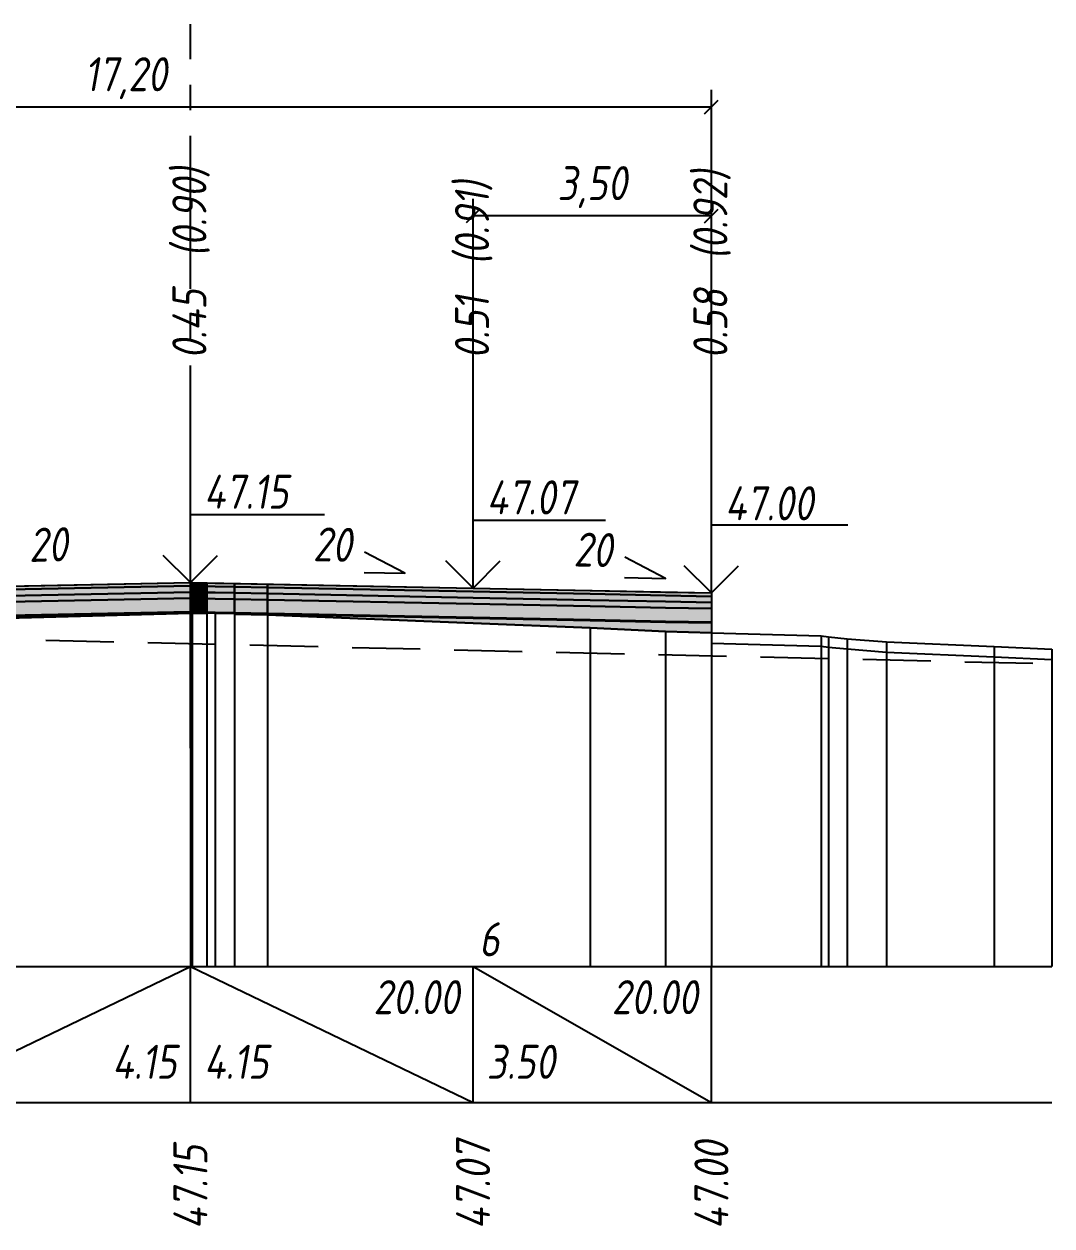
# Model space of a CAD drawing. Extents: x -717 to 1451, y -133302 to 233.
# Drawn here: x 163.2 to 238.7, y -114797.1 to -114708.8 of the extents above; entities that cross this region are included whole.
import ezdxf
from ezdxf.enums import TextEntityAlignment as Align

# ---------------------------------------------------------------- set-up
doc = ezdxf.new("R2010")
doc.units = 0
doc.linetypes.add('осевая2', pattern=[1.125, 0.75, -0.125, 0.125, -0.125])
doc.linetypes.add('штриховая', pattern=[0.75, 0.5, -0.25])
for name, color, linetype in [('Интерполированный поперечник', 2, 'Continuous'), ('Код_514', 1, 'Continuous'), ('Контур_0', 7, 'Continuous'), ('Контур_400', 7, 'Continuous'), ('Контур_508', 7, 'Continuous'), ('Контур_513', 7, 'Continuous'), ('Красный поперечник', 1, 'Continuous'), ('Объём_2501', 7, 'Continuous'), ('Ось', 1, 'осевая2'), ('Откосы', 7, 'Continuous'), ('Отметки покрытия', 7, 'Continuous'), ('Рабочие отметки', 7, 'Continuous'), ('Рабочие отметки доп.', 7, 'Continuous'), ('Слои выравнивания', 7, 'Continuous'), ('Таблица', 7, 'Continuous'), ('Уклоны проезжей части', 7, 'Continuous'), ('Черный поперечник', 3, 'Continuous')]:
    doc.layers.add(name, color=color, linetype=linetype)
for name, color, linetype, true_color in [('Контур_2570', 7, 'Continuous', 0x80ff00), ('Контур_2725', 7, 'Continuous', 0x323232), ('Контур_2760', 7, 'Continuous', 0x323232), ('Контур_2761', 7, 'Continuous', 0x323232), ('Контур_2762', 7, 'Continuous', 0x323232), ('Контур_2763', 7, 'Continuous', 0x323232), ('Контур_2764', 7, 'Continuous', 0x323232), ('Контур_2765', 7, 'Continuous', 0x323232), ('Контур_402', 7, 'Continuous', 0xff6464)]:
    doc.layers.add(name, color=color, linetype=linetype, true_color=true_color)
doc.styles.get("Standard").update_dxf_attribs({"font": 'txt', "height": 2.5})
doc.styles.add('М', font='romand.shx', dxfattribs={"width": 0.8, "oblique": 10, "height": 2.5})
doc.dimstyles.new('ISO-25', dxfattribs={"dimtxt": 2.5, "dimasz": 2.5, "dimexe": 1.25, "dimexo": 0.625, "dimtad": 1, "dimtxsty": 'Standard', "dimcen": 2.5, "dimadec": 0, "dimazin": 0, "dimtfac": 1, "dimtmove": 0, "dimatfit": 3, "dimfxl": 1, "dimarcsym": 0})

# ---------------------------------------------------------------- blocks, each defined once
blk = doc.blocks.new('_Oblique')
at = {"color": 0, "linetype": 'ByBlock', "lineweight": -2}
blk.add_line((-0.5, -0.5), (0.5, 0.5), dxfattribs=at)
blk = doc.blocks.new('*D3678')
at = {"color": 0, "lineweight": -2, "transparency": 16777216}
for p, q in [((196.186, -114749.649), (196.186, -114721.609)), ((213.686, -114749.999), (213.686, -114721.609)), ((213.686, -114722.859), (196.186, -114722.859))]:
    blk.add_line(p, q, dxfattribs=at)
at = {"layer": 'Defpoints', "color": 0, "transparency": 16777216}
for p in [(196.186, -114722.859), (196.186, -114750.274), (213.686, -114750.624)]:
    blk.add_point(p, dxfattribs=at)
at = {"color": 0, "lineweight": -2, "transparency": 16777216, "rotation": 180}
blk.add_blockref('_Oblique', (196.186, -114722.859), dxfattribs=at)
at = {"color": 0, "lineweight": -2, "transparency": 16777216}
blk.add_blockref('_Oblique', (213.686, -114722.859), dxfattribs=at)
at = {"color": 0, "transparency": 16777216, "insert": (204.936, -114720.746), "char_height": 2.5, "width": 9.58333, "attachment_point": 5, "style": 'М'}
blk.add_mtext('3,50', dxfattribs=at)
blk = doc.blocks.new('*D3680')
at = {"color": 0, "lineweight": -2, "transparency": 16777216}
for p, q in [((127.686, -114750.329), (127.686, -114713.609)), ((213.686, -114749.999), (213.686, -114713.609)), ((127.686, -114714.859), (213.686, -114714.859))]:
    blk.add_line(p, q, dxfattribs=at)
at = {"layer": 'Defpoints', "color": 0, "transparency": 16777216}
for p in [(213.686, -114714.859), (213.686, -114750.624), (127.686, -114750.954)]:
    blk.add_point(p, dxfattribs=at)
at = {"color": 0, "lineweight": -2, "transparency": 16777216, "rotation": 180}
blk.add_blockref('_Oblique', (127.686, -114714.859), dxfattribs=at)
at = {"color": 0, "lineweight": -2, "transparency": 16777216}
blk.add_blockref('_Oblique', (213.686, -114714.859), dxfattribs=at)
at = {"color": 0, "transparency": 16777216, "insert": (170.686, -114712.746), "char_height": 2.5, "width": 11.25, "attachment_point": 5, "style": 'М'}
blk.add_mtext('17,20', dxfattribs=at)

msp = doc.modelspace()

# ---------------------------------------------------------------- hatches: boundary and pattern name
at = {"layer": 'Слои выравнивания'}
for color, points in [(2, [(135.17, -114750.602), (137.186, -114750.561), (154.686, -114750.211), (154.757, -114750.21), (175.436, -114749.796), (175.436, -114750.046), (154.757, -114750.46), (154.686, -114750.461), (137.186, -114750.811), (135.17, -114750.852)]), (2, [(175.436, -114749.796), (175.558, -114749.799), (175.558, -114750.049), (175.436, -114750.046)]), (2, [(175.558, -114749.799), (176.638, -114749.82), (176.638, -114750.07), (175.558, -114750.049)]), (2, [(176.638, -114749.82), (177.261, -114749.833), (178.66, -114749.861), (178.66, -114750.111), (177.261, -114750.083), (176.638, -114750.07)]), (2, [(178.66, -114749.861), (181.086, -114749.909), (181.086, -114750.159), (178.66, -114750.111)]), (3, [(135.17, -114750.852), (137.186, -114750.811), (154.686, -114750.461), (154.757, -114750.46), (175.436, -114750.046), (175.436, -114750.496), (154.757, -114750.91), (154.686, -114750.911), (137.186, -114751.261), (135.17, -114751.302)]), (4, [(135.17, -114751.302), (137.186, -114751.261), (154.686, -114750.911), (154.757, -114750.91), (175.436, -114750.496), (175.436, -114750.946), (154.757, -114751.36), (154.686, -114751.361), (137.186, -114751.711), (135.17, -114751.752)]), (3, [(175.436, -114750.046), (175.558, -114750.049), (175.558, -114750.499), (175.436, -114750.496)]), (4, [(175.436, -114750.496), (175.558, -114750.499), (175.558, -114750.949), (175.436, -114750.946)]), (3, [(175.558, -114750.049), (176.638, -114750.07), (176.638, -114750.52), (175.558, -114750.499)]), (4, [(175.558, -114750.499), (176.638, -114750.52), (176.638, -114750.97), (175.558, -114750.949)]), (3, [(176.638, -114750.07), (177.261, -114750.083), (178.66, -114750.111), (178.66, -114750.561), (177.261, -114750.533), (176.638, -114750.52)]), (4, [(176.638, -114750.52), (177.261, -114750.533), (178.66, -114750.561), (178.66, -114751.011), (177.261, -114750.983), (176.638, -114750.97)]), (3, [(178.66, -114750.111), (181.086, -114750.159), (181.086, -114750.609), (178.66, -114750.561)]), (4, [(178.66, -114750.561), (181.086, -114750.609), (181.086, -114751.059), (178.66, -114751.011)]), (2, [(181.086, -114749.909), (196.186, -114750.211), (204.789, -114750.383), (210.311, -114750.494), (213.686, -114750.561), (213.686, -114750.811), (210.311, -114750.744), (204.789, -114750.633), (196.186, -114750.461), (181.086, -114750.159)]), (3, [(181.086, -114750.159), (196.186, -114750.461), (204.789, -114750.633), (210.311, -114750.744), (213.686, -114750.811), (213.686, -114751.261), (210.311, -114751.194), (204.789, -114751.083), (196.186, -114750.911), (181.086, -114750.609)]), (4, [(181.086, -114750.609), (196.186, -114750.911), (204.789, -114751.083), (210.311, -114751.194), (213.686, -114751.261), (213.686, -114751.711), (210.311, -114751.644), (204.789, -114751.533), (196.186, -114751.361), (181.086, -114751.059)]), (5, [(135.17, -114751.752), (137.186, -114751.711), (154.686, -114751.361), (154.757, -114751.36), (175.436, -114750.946), (175.436, -114751.946), (154.757, -114752.36), (154.686, -114752.361), (137.186, -114752.711), (135.17, -114752.752)]), (5, [(175.436, -114750.946), (175.558, -114750.949), (175.558, -114751.949), (175.436, -114751.946)]), (5, [(175.558, -114750.949), (176.638, -114750.97), (176.638, -114751.97), (175.558, -114751.949)]), (5, [(176.638, -114750.97), (177.261, -114750.983), (178.66, -114751.011), (178.66, -114752.011), (177.261, -114751.983), (176.638, -114751.97)]), (5, [(178.66, -114751.011), (181.086, -114751.059), (181.086, -114752.059), (178.66, -114752.011)]), (5, [(181.086, -114751.059), (196.186, -114751.361), (204.789, -114751.533), (210.311, -114751.644), (213.686, -114751.711), (213.686, -114752.711), (210.311, -114752.644), (204.789, -114752.533), (196.186, -114752.361), (181.086, -114752.059)]), (7, [(135.17, -114752.752), (137.186, -114752.711), (154.686, -114752.361), (154.757, -114752.36), (175.436, -114751.946), (175.436, -114751.996), (154.757, -114752.41), (154.686, -114752.411), (137.186, -114752.761), (135.17, -114752.802)]), (6, [(135.17, -114752.802), (137.186, -114752.761), (154.686, -114752.411), (154.757, -114752.41), (175.436, -114751.996), (175.436, -114752.052), (154.757, -114752.596), (154.686, -114752.598), (137.186, -114753.069), (135.17, -114753.123)]), (7, [(175.436, -114751.946), (175.558, -114751.949), (175.558, -114751.999), (175.436, -114751.996)]), (6, [(175.436, -114751.996), (175.558, -114751.999), (175.558, -114752.049), (175.436, -114752.052)]), (7, [(175.558, -114751.949), (176.638, -114751.97), (176.638, -114752.02), (175.558, -114751.999)]), (6, [(175.558, -114751.999), (176.638, -114752.02), (176.638, -114752.07), (175.558, -114752.049)]), (7, [(176.638, -114751.97), (177.261, -114751.983), (178.66, -114752.011), (178.66, -114752.061), (177.261, -114752.033), (176.638, -114752.02)]), (7, [(178.66, -114752.011), (181.086, -114752.059), (181.086, -114752.109), (178.66, -114752.061)]), (6, [(178.66, -114752.061), (181.086, -114752.109), (181.086, -114752.159), (178.66, -114752.111)]), (7, [(181.086, -114752.059), (196.186, -114752.361), (204.789, -114752.533), (210.311, -114752.644), (213.686, -114752.711), (213.686, -114752.761), (210.311, -114752.694), (204.789, -114752.583), (196.186, -114752.411), (181.086, -114752.109)]), (6, [(181.086, -114752.109), (196.186, -114752.411), (204.789, -114752.583), (210.311, -114752.694), (213.686, -114752.761), (213.686, -114753.485), (210.311, -114753.392), (204.789, -114753.122), (196.186, -114752.772), (181.086, -114752.159)])]:
    msp.add_hatch(color=color, dxfattribs=at).paths.add_polyline_path(points)

# ---------------------------------------------------------------- linework, layer by layer
at = {"layer": 'Интерполированный поперечник', "linetype": 'штриховая', "ltscale": 10, "flags": 128}
msp.add_lwpolyline([(127.319, -114753.148), (238.686, -114755.76)], dxfattribs=at)
at = {"layer": 'Код_514'}
for p, q in [((154.686, -114788), (175.436, -114778)), ((175.436, -114788), (175.436, -114778)), ((175.436, -114778), (196.186, -114788)), ((196.186, -114788), (196.186, -114778)), ((196.186, -114778), (213.686, -114788)), ((213.686, -114788), (213.686, -114778))]:
    msp.add_line(p, q, dxfattribs=at)
at = {"layer": 'Контур_0', "flags": 128}
msp.add_lwpolyline([(213.686, -114750.561), (213.686, -114754.611)], dxfattribs=at)
at = {"layer": 'Контур_2570', "flags": 128}
msp.add_lwpolyline([(213.686, -114754.235), (221.734, -114754.457), (222.292, -114754.543), (223.655, -114754.674), (226.541, -114754.896), (234.446, -114755.25), (238.686, -114755.444)], dxfattribs=at)
at = {"layer": 'Контур_2725', "flags": 128}
msp.add_lwpolyline([(135.17, -114753.123), (137.186, -114753.069), (154.686, -114752.598), (154.757, -114752.596), (175.436, -114752.052), (175.558, -114752.049), (176.638, -114752.07), (176.638, -114752.02), (177.261, -114752.033), (178.66, -114752.061), (178.66, -114752.111), (181.086, -114752.159), (196.186, -114752.772), (204.789, -114753.122), (210.311, -114753.392), (213.686, -114753.485)], dxfattribs=at)
at = {"layer": 'Контур_2760', "flags": 128}
msp.add_lwpolyline([(135.17, -114750.602), (137.186, -114750.561), (154.686, -114750.211), (154.757, -114750.21), (175.436, -114749.796), (175.558, -114749.799), (176.638, -114749.82), (177.261, -114749.833), (178.66, -114749.861), (181.086, -114749.909), (196.186, -114750.211), (204.789, -114750.383), (210.311, -114750.494), (213.686, -114750.561)], dxfattribs=at)
at = {"layer": 'Контур_2761', "flags": 128}
msp.add_lwpolyline([(135.17, -114750.852), (137.186, -114750.811), (154.686, -114750.461), (154.757, -114750.46), (175.436, -114750.046), (175.558, -114750.049), (176.638, -114750.07), (177.261, -114750.083), (178.66, -114750.111), (181.086, -114750.159), (196.186, -114750.461), (204.789, -114750.633), (210.311, -114750.744), (213.686, -114750.811)], dxfattribs=at)
at = {"layer": 'Контур_2762', "flags": 128}
msp.add_lwpolyline([(135.17, -114751.302), (137.186, -114751.261), (154.686, -114750.911), (154.757, -114750.91), (175.436, -114750.496), (175.558, -114750.499), (176.638, -114750.52), (177.261, -114750.533), (178.66, -114750.561), (181.086, -114750.609), (196.186, -114750.911), (204.789, -114751.083), (210.311, -114751.194), (213.686, -114751.261)], dxfattribs=at)
at = {"layer": 'Контур_2763', "flags": 128}
msp.add_lwpolyline([(135.17, -114751.752), (137.186, -114751.711), (154.686, -114751.361), (154.757, -114751.36), (175.436, -114750.946), (175.558, -114750.949), (176.638, -114750.97), (177.261, -114750.983), (178.66, -114751.011), (181.086, -114751.059), (196.186, -114751.361), (204.789, -114751.533), (210.311, -114751.644), (213.686, -114751.711)], dxfattribs=at)
at = {"layer": 'Контур_2764', "flags": 128}
msp.add_lwpolyline([(135.17, -114752.752), (137.186, -114752.711), (154.686, -114752.361), (154.757, -114752.36), (175.436, -114751.946), (175.558, -114751.949), (176.638, -114751.97), (177.261, -114751.983), (178.66, -114752.011), (181.086, -114752.059), (196.186, -114752.361), (204.789, -114752.533), (210.311, -114752.644), (213.686, -114752.711)], dxfattribs=at)
at = {"layer": 'Контур_2765', "flags": 128}
for points in [[(135.17, -114752.802), (137.186, -114752.761), (154.686, -114752.411), (154.757, -114752.41), (175.436, -114751.996), (175.558, -114751.999), (176.638, -114752.02)], [(178.66, -114752.061), (181.086, -114752.109), (196.186, -114752.411), (204.789, -114752.583), (210.311, -114752.694), (213.686, -114752.761)]]:
    msp.add_lwpolyline(points, dxfattribs=at)
at = {"layer": 'Контур_400', "flags": 128}
for points in [[(134.686, -114750.611), (137.186, -114750.561), (137.186, -114750.561), (137.186, -114750.561), (137.186, -114750.561), (137.186, -114750.561), (137.186, -114750.561), (154.686, -114750.211), (175.436, -114749.796)], [(175.436, -114749.796), (196.186, -114750.211), (213.686, -114750.561)]]:
    msp.add_lwpolyline(points, dxfattribs=at)
at = {"layer": 'Контур_402', "flags": 128}
msp.add_lwpolyline([(120.795, -114755.485), (135.17, -114755.054), (135.17, -114753.123), (154.757, -114752.596), (175.436, -114752.052), (175.558, -114752.049), (176.638, -114752.07), (176.638, -114752.02), (178.66, -114752.061), (178.66, -114752.111), (181.086, -114752.159), (204.789, -114753.122), (210.311, -114753.392), (213.686, -114753.485)], dxfattribs=at)
at = {"layer": 'Контур_508', "flags": 128}
msp.add_lwpolyline([(105, -114751.318), (115.023, -114758), (117.023, -114758), (120.795, -114755.485), (135.17, -114755.054), (135.17, -114753.123), (154.757, -114752.596), (175.436, -114752.052), (175.558, -114752.049), (176.638, -114752.07), (176.638, -114752.02), (178.66, -114752.061), (178.66, -114752.111), (181.086, -114752.159), (204.789, -114753.122), (210.311, -114753.392), (213.686, -114753.485)], dxfattribs=at)
at = {"layer": 'Контур_513', "flags": 128}
msp.add_lwpolyline([(105, -114751.318), (115.023, -114758), (117.023, -114758), (120.795, -114755.485), (135.17, -114755.054), (135.17, -114753.123), (154.757, -114752.596), (175.436, -114752.052), (175.558, -114752.049), (176.638, -114752.07), (176.638, -114752.02), (178.66, -114752.061), (178.66, -114752.111), (181.086, -114752.159), (204.789, -114753.122), (210.311, -114753.392), (213.686, -114753.485)], dxfattribs=at)
at = {"layer": 'Красный поперечник'}
for p, q in [((154.686, -114750.211), (175.436, -114749.796)), ((175.436, -114749.796), (196.186, -114750.211)), ((196.186, -114750.211), (213.686, -114750.561))]:
    msp.add_line(p, q, dxfattribs=at)
at = {"layer": 'Объём_2501', "flags": 128}
for points in [[(134.686, -114750.611), (137.186, -114750.561), (137.186, -114750.561), (137.186, -114750.561), (137.186, -114750.561), (137.186, -114750.561), (137.186, -114750.561), (154.686, -114750.211), (175.436, -114749.796)], [(175.436, -114749.796), (196.186, -114750.211), (213.686, -114750.561)]]:
    msp.add_lwpolyline(points, dxfattribs=at)
at = {"layer": 'Ось', "ltscale": 15}
msp.add_line((175.436, -114761.971), (175.436, -114708.767), dxfattribs=at)
at = {"layer": 'Откосы', "color": 1, "flags": 128}
for points in [[(188.181, -114749.051), (191.18, -114749.111), (188.211, -114747.551)], [(207.306, -114749.433), (210.305, -114749.493), (207.336, -114747.934)]]:
    msp.add_lwpolyline(points, dxfattribs=at)
at = {"layer": 'Отметки покрытия', "color": 1}
for p, q in [((175.436, -114749.796), (175.436, -114744.796)), ((175.436, -114744.796), (185.271, -114744.796)), ((196.186, -114750.211), (196.186, -114745.211)), ((196.186, -114745.211), (205.901, -114745.211)), ((213.686, -114750.561), (213.686, -114745.561)), ((213.686, -114745.561), (223.69, -114745.561)), ((175.436, -114749.796), (173.436, -114747.796)), ((175.436, -114749.796), (177.436, -114747.796)), ((196.186, -114750.211), (194.186, -114748.211)), ((196.186, -114750.211), (198.186, -114748.211)), ((213.686, -114750.561), (211.686, -114748.561)), ((213.686, -114750.561), (215.686, -114748.561))]:
    msp.add_line(p, q, dxfattribs=at)
at = {"layer": 'Слои выравнивания'}
for p, q in [((175.436, -114749.796), (175.436, -114778)), ((175.558, -114749.799), (175.558, -114778)), ((176.638, -114749.82), (176.638, -114778)), ((176.638, -114749.82), (176.638, -114778)), ((178.66, -114749.861), (178.66, -114778)), ((178.66, -114749.861), (178.66, -114778)), ((181.086, -114749.909), (181.086, -114778)), ((213.686, -114750.561), (213.686, -114778))]:
    msp.add_line(p, q, dxfattribs=at)
at = {"layer": 'Слои выравнивания', "color": 2, "flags": 128}
for points in [[(135.17, -114750.602), (137.186, -114750.561), (154.686, -114750.211), (154.757, -114750.21), (175.436, -114749.796), (175.436, -114750.046), (154.757, -114750.46), (154.686, -114750.461), (137.186, -114750.811), (135.17, -114750.852)], [(175.436, -114749.796), (175.558, -114749.799), (175.558, -114750.049), (175.436, -114750.046)], [(175.558, -114749.799), (176.638, -114749.82), (176.638, -114750.07), (175.558, -114750.049)], [(176.638, -114749.82), (176.638, -114750.07)], [(176.638, -114749.82), (177.261, -114749.833), (178.66, -114749.861), (178.66, -114750.111), (177.261, -114750.083), (176.638, -114750.07)], [(178.66, -114749.861), (178.66, -114750.111)], [(178.66, -114749.861), (181.086, -114749.909), (181.086, -114750.159), (178.66, -114750.111)], [(181.086, -114749.909), (196.186, -114750.211), (204.789, -114750.383), (210.311, -114750.494), (213.686, -114750.561), (213.686, -114750.811), (210.311, -114750.744), (204.789, -114750.633), (196.186, -114750.461), (181.086, -114750.159)]]:
    msp.add_lwpolyline(points, close=True, dxfattribs=at)
at = {"layer": 'Слои выравнивания', "color": 3, "flags": 128}
for points in [[(135.17, -114750.852), (137.186, -114750.811), (154.686, -114750.461), (154.757, -114750.46), (175.436, -114750.046), (175.436, -114750.496), (154.757, -114750.91), (154.686, -114750.911), (137.186, -114751.261), (135.17, -114751.302)], [(175.436, -114750.046), (175.558, -114750.049), (175.558, -114750.499), (175.436, -114750.496)], [(175.558, -114750.049), (176.638, -114750.07), (176.638, -114750.52), (175.558, -114750.499)], [(176.638, -114750.07), (176.638, -114750.52)], [(176.638, -114750.07), (177.261, -114750.083), (178.66, -114750.111), (178.66, -114750.561), (177.261, -114750.533), (176.638, -114750.52)], [(178.66, -114750.111), (178.66, -114750.561)], [(178.66, -114750.111), (181.086, -114750.159), (181.086, -114750.609), (178.66, -114750.561)], [(181.086, -114750.159), (196.186, -114750.461), (204.789, -114750.633), (210.311, -114750.744), (213.686, -114750.811), (213.686, -114751.261), (210.311, -114751.194), (204.789, -114751.083), (196.186, -114750.911), (181.086, -114750.609)]]:
    msp.add_lwpolyline(points, close=True, dxfattribs=at)
at = {"layer": 'Слои выравнивания', "color": 4, "flags": 128}
for points in [[(135.17, -114751.302), (137.186, -114751.261), (154.686, -114750.911), (154.757, -114750.91), (175.436, -114750.496), (175.436, -114750.946), (154.757, -114751.36), (154.686, -114751.361), (137.186, -114751.711), (135.17, -114751.752)], [(175.436, -114750.496), (175.558, -114750.499), (175.558, -114750.949), (175.436, -114750.946)], [(175.558, -114750.499), (176.638, -114750.52), (176.638, -114750.97), (175.558, -114750.949)], [(176.638, -114750.52), (176.638, -114750.97)], [(176.638, -114750.52), (177.261, -114750.533), (178.66, -114750.561), (178.66, -114751.011), (177.261, -114750.983), (176.638, -114750.97)], [(178.66, -114750.561), (178.66, -114751.011)], [(178.66, -114750.561), (181.086, -114750.609), (181.086, -114751.059), (178.66, -114751.011)], [(181.086, -114750.609), (196.186, -114750.911), (204.789, -114751.083), (210.311, -114751.194), (213.686, -114751.261), (213.686, -114751.711), (210.311, -114751.644), (204.789, -114751.533), (196.186, -114751.361), (181.086, -114751.059)]]:
    msp.add_lwpolyline(points, close=True, dxfattribs=at)
at = {"layer": 'Слои выравнивания', "color": 5, "flags": 128}
for points in [[(135.17, -114751.752), (137.186, -114751.711), (154.686, -114751.361), (154.757, -114751.36), (175.436, -114750.946), (175.436, -114751.946), (154.757, -114752.36), (154.686, -114752.361), (137.186, -114752.711), (135.17, -114752.752)], [(175.436, -114750.946), (175.558, -114750.949), (175.558, -114751.949), (175.436, -114751.946)], [(175.558, -114750.949), (176.638, -114750.97), (176.638, -114751.97), (175.558, -114751.949)], [(176.638, -114750.97), (176.638, -114751.97)], [(176.638, -114750.97), (177.261, -114750.983), (178.66, -114751.011), (178.66, -114752.011), (177.261, -114751.983), (176.638, -114751.97)], [(178.66, -114751.011), (178.66, -114752.011)], [(178.66, -114751.011), (181.086, -114751.059), (181.086, -114752.059), (178.66, -114752.011)], [(181.086, -114751.059), (196.186, -114751.361), (204.789, -114751.533), (210.311, -114751.644), (213.686, -114751.711), (213.686, -114752.711), (210.311, -114752.644), (204.789, -114752.533), (196.186, -114752.361), (181.086, -114752.059)]]:
    msp.add_lwpolyline(points, close=True, dxfattribs=at)
at = {"layer": 'Слои выравнивания', "color": 7, "flags": 128}
for points in [[(135.17, -114752.752), (137.186, -114752.711), (154.686, -114752.361), (154.757, -114752.36), (175.436, -114751.946), (175.436, -114751.996), (154.757, -114752.41), (154.686, -114752.411), (137.186, -114752.761), (135.17, -114752.802)], [(175.436, -114751.946), (175.558, -114751.949), (175.558, -114751.999), (175.436, -114751.996)], [(175.558, -114751.949), (176.638, -114751.97), (176.638, -114752.02), (175.558, -114751.999)], [(176.638, -114751.97), (176.638, -114752.02)], [(176.638, -114751.97), (177.261, -114751.983), (178.66, -114752.011), (178.66, -114752.061), (177.261, -114752.033), (176.638, -114752.02)], [(178.66, -114752.011), (178.66, -114752.061)], [(178.66, -114752.011), (181.086, -114752.059), (181.086, -114752.109), (178.66, -114752.061)], [(181.086, -114752.059), (196.186, -114752.361), (204.789, -114752.533), (210.311, -114752.644), (213.686, -114752.711), (213.686, -114752.761), (210.311, -114752.694), (204.789, -114752.583), (196.186, -114752.411), (181.086, -114752.109)]]:
    msp.add_lwpolyline(points, close=True, dxfattribs=at)
at = {"layer": 'Слои выравнивания', "color": 6, "flags": 128}
for points in [[(135.17, -114752.802), (137.186, -114752.761), (154.686, -114752.411), (154.757, -114752.41), (175.436, -114751.996), (175.436, -114752.052), (154.757, -114752.596), (154.686, -114752.598), (137.186, -114753.069), (135.17, -114753.123)], [(175.436, -114751.996), (175.558, -114751.999), (175.558, -114752.049), (175.436, -114752.052)], [(175.558, -114751.999), (176.638, -114752.02), (176.638, -114752.07), (175.558, -114752.049)], [(178.66, -114752.061), (181.086, -114752.109), (181.086, -114752.159), (178.66, -114752.111)], [(181.086, -114752.109), (196.186, -114752.411), (204.789, -114752.583), (210.311, -114752.694), (213.686, -114752.761), (213.686, -114753.485), (210.311, -114753.392), (204.789, -114753.122), (196.186, -114752.772), (181.086, -114752.159)]]:
    msp.add_lwpolyline(points, close=True, dxfattribs=at)
at = {"layer": 'Таблица'}
for p, q in [((80, -114778), (238.686, -114778)), ((80, -114788), (238.686, -114788))]:
    msp.add_line(p, q, dxfattribs=at)
at = {"layer": 'Уклоны проезжей части', "color": 1, "flags": 128}
for points in [[(188.181, -114749.051), (191.18, -114749.111), (188.211, -114747.551)], [(207.306, -114749.433), (210.305, -114749.493), (207.336, -114747.934)]]:
    msp.add_lwpolyline(points, dxfattribs=at)
at = {"layer": 'Черный поперечник', "color": 7}
for p, q in [((175.436, -114752.052), (175.436, -114778)), ((177.261, -114752.004), (177.261, -114778)), ((204.789, -114753.122), (204.789, -114778)), ((210.311, -114753.392), (210.311, -114778)), ((221.734, -114753.707), (221.734, -114778)), ((222.292, -114753.793), (222.292, -114778)), ((223.655, -114753.924), (223.655, -114778)), ((226.541, -114754.146), (226.541, -114778)), ((234.446, -114754.5), (234.446, -114778)), ((238.686, -114754.694), (238.686, -114778))]:
    msp.add_line(p, q, dxfattribs=at)
at = {"layer": 'Черный поперечник', "flags": 128}
msp.add_lwpolyline([(213.686, -114753.485), (221.734, -114753.707), (222.292, -114753.793), (223.655, -114753.924), (226.541, -114754.146), (234.446, -114754.5), (238.686, -114754.694)], dxfattribs=at)

# ---------------------------------------------------------------- texts
at = {"layer": 'Код_514', "style": 'М', "oblique": 10, "width": 0.8}
for p in [(195.186, -114779), (212.686, -114779)]:
    msp.add_text('20.00', height=2.5, dxfattribs=at).set_placement(p, align=Align.TOP_RIGHT)
msp.add_text('4.15', height=2.5, dxfattribs=at).set_placement((174.436, -114787), align=Align.BOTTOM_RIGHT)
for s, p in [('4.15', (176.436, -114787)), ('3.50', (197.186, -114787))]:
    msp.add_text(s, height=2.5, dxfattribs=at).set_placement(p, align=Align.BOTTOM_LEFT)
for s, p in [('47.15', (175.436, -114797.297)), ('47.07', (196.186, -114797.297)), ('47.00', (213.686, -114797.297))]:
    msp.add_text(s, height=2.5, rotation=90, dxfattribs=at).set_placement(p, align=Align.MIDDLE_LEFT)
at = {"layer": 'Откосы', "color": 1, "style": 'М', "oblique": 10, "width": 0.8}
for rotation, p in [(1.14576, (165.041, -114749.004)), (358.85423, (185.831, -114749.004)), (358.85423, (204.956, -114749.386))]:
    msp.add_text('20', height=2.5, rotation=rotation, dxfattribs=at).set_placement(p, align=Align.BOTTOM_CENTER)
at = {"layer": 'Отметки покрытия', "color": 1, "style": 'М', "oblique": 10, "width": 0.8}
for s, p in [('47.15', (176.436, -114745.123)), ('47.07', (197.186, -114745.538)), ('47.00', (214.686, -114745.973))]:
    msp.add_text(s, height=2.5, dxfattribs=at).set_placement(p, align=Align.BOTTOM_LEFT)
at = {"layer": 'Рабочие отметки', "color": 1, "style": 'М', "oblique": 10, "width": 0.8}
for s, p in [('0.45', (175.358, -114733.361)), ('0.51', (196.108, -114733.361)), ('0.58', (213.608, -114733.361))]:
    msp.add_text(s, height=2.5, rotation=90, dxfattribs=at).set_placement(p, align=Align.MIDDLE_LEFT)
at = {"layer": 'Рабочие отметки доп.', "color": 1, "style": 'М', "oblique": 10, "width": 0.8}
for s, p in [('(0.90)', (175.358, -114725.861)), ('(0.92)', (213.608, -114726.061)), ('(0.91)', (196.108, -114726.461))]:
    msp.add_text(s, height=2.5, rotation=90, dxfattribs=at).set_placement(p, align=Align.MIDDLE_LEFT)
at = {"layer": 'Слои выравнивания', "style": 'М', "oblique": 10, "width": 0.8}
msp.add_text('6', height=2.5, dxfattribs=at).set_placement((197.386, -114778), align=Align.BOTTOM_CENTER)
at = {"layer": 'Уклоны проезжей части', "color": 1, "style": 'М', "oblique": 10, "width": 0.8}
for rotation, p in [(1.14576, (165.041, -114749.004)), (358.85423, (185.831, -114749.004)), (358.85423, (204.956, -114749.386))]:
    msp.add_text('20', height=2.5, rotation=rotation, dxfattribs=at).set_placement(p, align=Align.BOTTOM_CENTER)

# ---------------------------------------------------------------- dimensions: what is measured, and where the dimension line sits
at = {"color": 5}
dim = msp.add_linear_dim(base=(213.686, -114714.859), p1=(127.686, -114750.954), p2=(213.686, -114750.624), angle=180, dimstyle='ISO-25', override={"dimasz": 1, "dimlfac": 0.2, "dimzin": 0, "dimtxsty": 'М', "dimblk1": 'Oblique', "dimblk2": 'Oblique', "dimsah": 1}, dxfattribs=at)
dim.commit()
dim.dimension.update_dxf_attribs({"geometry": '*D3680', "text_midpoint": (170.686, -114712.746)})
dim = msp.add_linear_dim(base=(196.186, -114722.859), p1=(213.686, -114750.624), p2=(196.186, -114750.274), dimstyle='ISO-25', override={"dimasz": 1, "dimlfac": 0.2, "dimzin": 0, "dimtxsty": 'М', "dimblk1": 'Oblique', "dimblk2": 'Oblique', "dimsah": 1}, dxfattribs=at)
dim.commit()
dim.dimension.update_dxf_attribs({"geometry": '*D3678', "text_midpoint": (204.936, -114720.746)})

doc.saveas('drawing.dxf')
